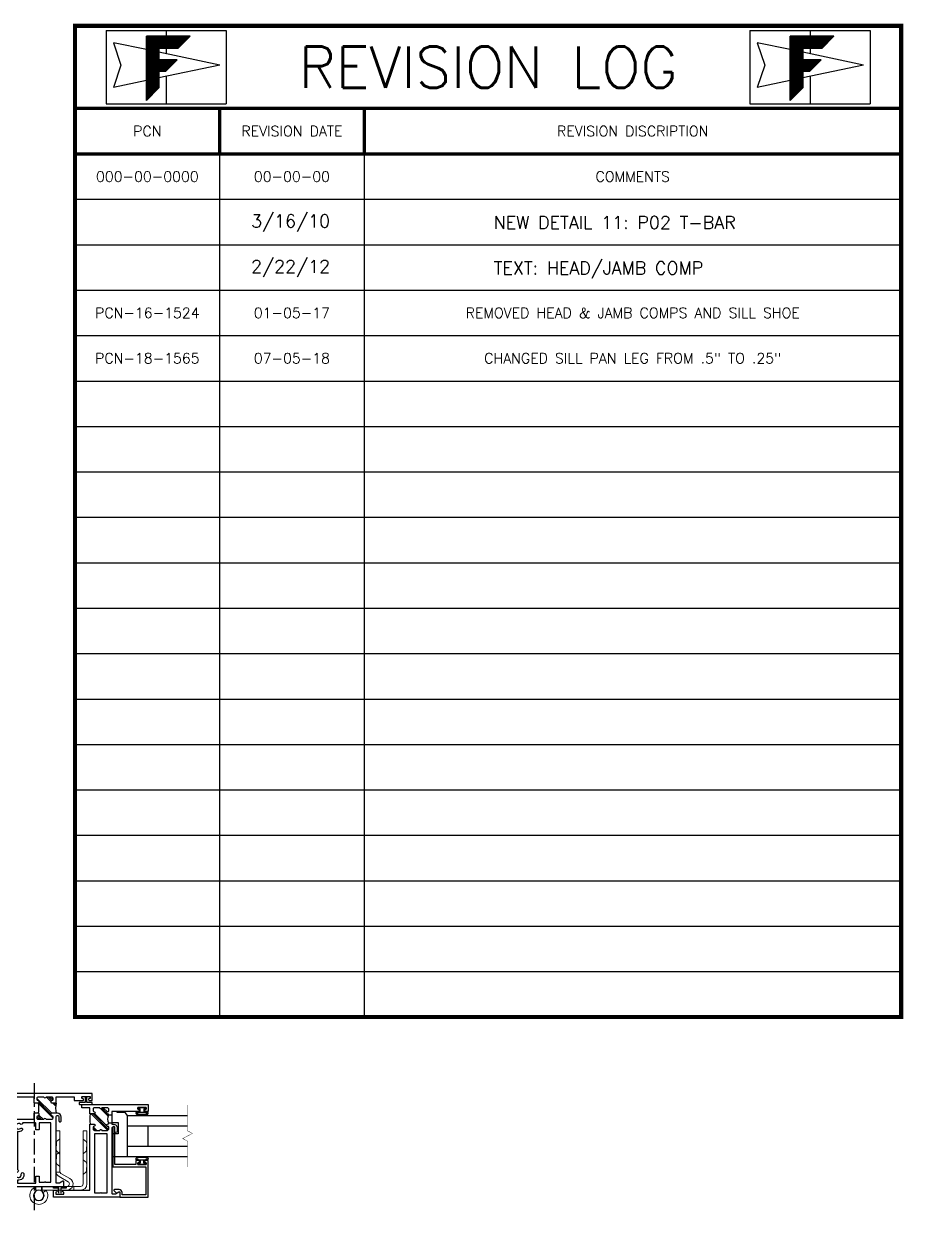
# Model space of a CAD drawing. Extents: x -7 to 55.9, y -20.4 to 38.1.
# Drawn here: x 34.65 to 55.94, y 9.3 to 38.07 of the extents above; entities that cross this region are included whole.
import ezdxf
from ezdxf.enums import TextEntityAlignment as Align

# ---------------------------------------------------------------- set-up
doc = ezdxf.new("R2010")
doc.units = 0
doc.header["$LTSCALE"] = 0.25
doc.header["$MEASUREMENT"] = 0
doc.linetypes.add('CENTER2', pattern=[1.125, 0.75, -0.125, 0.125, -0.125])
doc.linetypes.add('HIDDEN', pattern=[0.375, 0.25, -0.125])
doc.layers.get('0').update_dxf_attribs({"linetype": 'CONTINUOUS'})
for name, color, linetype in [('CENTERLINE', 40, 'CENTER2'), ('FRAME', 1, 'CONTINUOUS'), ('GLASS', 7, 'CONTINUOUS'), ('MISC', 7, 'CONTINUOUS'), ('REVISION LOG', 7, 'CONTINUOUS'), ('TITLE_BLOCK', 7, 'CONTINUOUS'), ('VENT', 5, 'CONTINUOUS'), ('YK_GLASS_STOP', 5, 'CONTINUOUS')]:
    doc.layers.add(name, color=color, linetype=linetype)
doc.styles.get("Standard").update_dxf_attribs({"font": 'simplex.shx'})

# ---------------------------------------------------------------- blocks, each defined once
blk = doc.blocks.new('05P11-Z-BAR')
h = blk.add_hatch()
h.set_pattern_fill('PLAST', angle=45, style=0)
h.set_pattern_definition([(45, (-0.3846, -1e-07), (-0.176777, 0.176777), []), (45, (-0.4067, 0.0221), (-0.176777, 0.176777), []), (45, (-0.4288, 0.0442), (-0.176777, 0.176777), [])])
h.paths.add_polyline_path([(0.006, 1.12, -0.414214), (-0.018, 1.145, -0.414214), (0.006, 1.17), (0.006, 1.302, 0.414214), (-0.025, 1.333), (-0.063, 1.333, 0.38311), (-0.094, 1.305, -0.947716), (-0.143, 1.308), (-0.143, 1.403, 0.087329), (-0.394, 1.403), (-0.394, 1.308, -1), (-0.443, 1.308, 0.352985), (-0.473, 1.333), (-0.512, 1.333, 0.414214), (-0.544, 1.302), (-0.544, 1.17, -0.414214), (-0.518, 1.145, -0.414214), (-0.544, 1.12), (-0.544, 0.988, 0.414214), (-0.512, 0.957), (-0.474, 0.957, 0.38311), (-0.443, 0.985, -0.898027), (-0.394, 0.985, 0.38311), (-0.363, 0.957, -0.325577), (-0.174, 0.957, 0.363634), (-0.143, 0.982, -0.947716), (-0.094, 0.985, 0.38311), (-0.063, 0.957), (-0.025, 0.957, 0.414214), (0.006, 0.988)])
blk.add_line((-0.087, 0.877), (-0.087, 0.877))
for points in [[(-2.164, 2.28, -0.414214), (-2.154, 2.29), (-2.001, 2.29, -0.414214), (-1.991, 2.28), (-1.991, 2.226, -1), (-2.041, 2.226), (-2.041, 2.23, 0.414214), (-2.051, 2.24), (-2.081, 2.24, 0.414214), (-2.091, 2.23), (-2.091, 2.05, 0.414214), (-2.081, 2.04), (-2.051, 2.04, 0.414214), (-2.041, 2.05), (-2.041, 2.051, -1), (-1.991, 2.051), (-1.991, 1.413), (-0.403, 1.413, -0.414214), (-0.394, 1.403), (-0.394, 1.306, -0.888834), (-0.443, 1.306, 0.377258), (-0.474, 1.333), (-0.512, 1.333, 0.414214), (-0.544, 1.302), (-0.544, 1.17, -1), (-0.544, 1.12), (-0.544, 0.988, 0.414214), (-0.512, 0.957), (-0.474, 0.957, 0.383109), (-0.443, 0.985, -0.898027), (-0.394, 0.985, 0.38311), (-0.363, 0.957), (-0.363, 0.877), (-0.394, 0.877), (-0.394, 0.842, -0.414214), (-0.483, 0.752), (-0.571, 0.752, -1), (-0.571, 0.806), (-0.486, 0.806, 0.859155), (-0.486, 0.877), (-2.074, 0.877, 0.414214), (-2.084, 0.867), (-2.084, 0.797, 0.131652), (-2.082, 0.792), (-2.035, 0.709, -0.577353), (-2.048, 0.687), (-2.154, 0.687, -0.414214), (-2.164, 0.697), (-2.164, 2.28)], [(-0.025, 0.957, 0.414214), (0.006, 0.988), (0.006, 1.12, -1), (0.006, 1.17), (0.006, 1.302, 0.414214), (-0.025, 1.333), (-0.063, 1.333, 0.38311), (-0.094, 1.305, -0.947716), (-0.143, 1.308), (-0.143, 1.403, -0.414214), (-0.133, 1.413), (0.006, 1.413), (0.006, 1.603), (0.086, 1.603), (0.086, 0.01, -0.414214), (0.077, 0), (-0.077, 0, -0.414214), (-0.087, 0.01), (-0.087, 0.064, -1), (-0.037, 0.064), (-0.037, 0.06, 0.414214), (-0.027, 0.05), (0.003, 0.05, 0.414214), (0.014, 0.06), (0.014, 0.24, 0.414214), (0.003, 0.25), (-0.027, 0.25, 0.414214), (-0.037, 0.24), (-0.037, 0.239, -1), (-0.087, 0.239), (-0.087, 0.877), (-0.174, 0.877), (-0.174, 0.957, 0.363634), (-0.143, 0.982, -0.947716), (-0.094, 0.985, 0.38311), (-0.063, 0.957), (-0.025, 0.957)]]:
    blk.add_lwpolyline(points, format="xyb")
blk.add_lwpolyline([(-2.063, 1.16), (-2.063, 1.288), (-0.623, 1.288), (-0.623, 1.002), (-2.063, 1.002), (-2.063, 1.129), (-2.048, 1.145)], close=True)
at = {"color": 7}
for centre, radius, start, end in [((-0.269, 0.638), 0.775, 80.7195, 99.2805), ((-0.269, 0.828), 0.16, 53.9319, 126.0681)]:
    blk.add_arc(centre, radius, start, end, dxfattribs=at)
blk = doc.blocks.new('05P02-T-BAR')
h = blk.add_hatch()
h.set_pattern_fill('PLAST', angle=45, style=0)
h.paths.add_polyline_path([(0.006, 1.12, -1), (0.006, 1.17), (0.006, 1.302, 0.414214), (-0.024, 1.333), (-0.063, 1.333, 0.38311), (-0.094, 1.305, -0.898868), (-0.143, 1.305, -0.081258), (-0.394, 1.305, -0.898027), (-0.443, 1.305, 0.38311), (-0.474, 1.333), (-0.512, 1.333, 0.414214), (-0.543, 1.302), (-0.543, 1.17, -1), (-0.543, 1.12), (-0.543, 0.988, 0.414214), (-0.512, 0.957), (-0.474, 0.957, 0.38311), (-0.443, 0.985, -0.898027), (-0.394, 0.985), (-0.394, 0.877, -0.081129), (-0.144, 0.877), (-0.143, 0.877), (-0.143, 0.985, -0.898027), (-0.094, 0.985, 0.38311), (-0.063, 0.957), (-0.024, 0.957, 0.414214), (0.006, 0.988)])
blk.add_line((-0.394, 1.305), (-0.394, 1.413))
for points in [[(-0.143, 1.305, 0.898027), (-0.094, 1.305, -0.38311), (-0.063, 1.333), (-0.024, 1.333, -0.414214), (0.006, 1.302), (0.006, 1.17, 1), (0.006, 1.12), (0.006, 0.988, -0.414214), (-0.024, 0.957), (-0.063, 0.957, -0.38311), (-0.094, 0.985, 0.898027), (-0.143, 0.985), (-0.143, 0.877), (0.006, 0.877), (0.006, 0.447, -0.414214), (-0.004, 0.437), (-0.077, 0.437, 0.414214), (-0.087, 0.427), (-0.087, 0.239, 0.414214), (-0.062, 0.214), (-0.062, 0.214, 0.414214), (-0.036, 0.239), (-0.036, 0.24, -0.414214), (-0.026, 0.25), (0.003, 0.25, -0.414214), (0.013, 0.24), (0.013, 0.06, -0.414214), (0.003, 0.05), (-0.026, 0.05, -0.414214), (-0.036, 0.06), (-0.036, 0.064, 0.414214), (-0.062, 0.089, 0.414214), (-0.087, 0.064), (-0.087, 0.01, 0.414214), (-0.077, 0), (0.077, 0, 0.414214), (0.087, 0.01), (0.087, 2.799, 0.414214), (0.077, 2.809), (-0.077, 2.809, 0.414214), (-0.087, 2.799), (-0.087, 2.745, 0.414214), (-0.062, 2.72), (-0.062, 2.72, 0.414214), (-0.036, 2.745), (-0.036, 2.749, -0.414214), (-0.026, 2.759), (0.003, 2.759, -0.414214), (0.013, 2.749), (0.013, 2.569, -0.414214), (0.003, 2.559), (-0.026, 2.559, -0.414214), (-0.036, 2.569), (-0.036, 2.57, 0.414214), (-0.062, 2.595), (-0.062, 2.595, 0.414214), (-0.087, 2.57), (-0.087, 2.382, 0.414214), (-0.077, 2.372), (-0.004, 2.372, -0.414214), (0.006, 2.362), (0.006, 1.932), (-0.036, 1.932), (-0.036, 1.942, 1), (-0.055, 1.942), (-0.055, 1.878), (0.006, 1.878), (0.006, 1.423, -0.414214), (-0.004, 1.413), (-0.143, 1.413)], [(-2.064, 1.288), (-2.064, 1.16), (-2.048, 1.145), (-2.064, 1.13), (-2.064, 1.002), (-0.634, 1.002, 0.414214), (-0.624, 1.012), (-0.624, 1.278, 0.414214), (-0.634, 1.288), (-0.784, 1.288, -0.414214), (-0.793, 1.298), (-0.793, 1.358, -0.414214), (-0.784, 1.368), (-0.634, 1.368, 0.414214), (-0.624, 1.378), (-0.624, 1.677, 0.412738), (-0.633, 1.687, -0.266599), (-0.659, 1.702), (-0.66, 1.704, -0.326659), (-0.657, 1.74, 2.265178), (-0.758, 1.74, -0.326659), (-0.755, 1.704), (-0.756, 1.702, -0.505571), (-0.804, 1.697, -0.236746), (-0.836, 1.81), (-1.749, 1.81, 0.298217), (-1.759, 1.804, -0.298217), (-1.786, 1.786), (-1.788, 1.786, -0.326659), (-1.817, 1.807, 2.265178), (-1.868, 1.719, -0.326659), (-1.835, 1.704), (-1.834, 1.702, -0.505571), (-1.854, 1.658, -0.53888), (-2.011, 1.81), (-2.084, 1.81), (-2.084, 1.368), (-1.913, 1.368), (-1.913, 1.288)]]:
    blk.add_lwpolyline(points, format="xyb", close=True)
blk.add_lwpolyline([(-0.394, 1.413), (-0.534, 1.413, -0.414214), (-0.543, 1.423), (-0.543, 1.871, -0.414214), (-0.534, 1.881), (-0.483, 1.881, 0.414214), (-0.394, 1.97, 0.414214), (-0.483, 2.06), (-0.572, 2.06, 0.414214), (-0.599, 2.033), (-0.599, 2.033, 0.414214), (-0.572, 2.006), (-0.483, 2.006, -0.414214), (-0.447, 1.97), (-0.447, 1.97, -0.414214), (-0.483, 1.935), (-2.084, 1.935), (-2.084, 2.018), (-2.035, 2.102, 0.57735), (-2.048, 2.125), (-2.163, 2.125), (-2.163, 1.406), (-2.163, 0.687), (-2.048, 0.687, 0.57735), (-2.035, 0.709), (-2.084, 0.794), (-2.084, 0.877), (-0.483, 0.877, -0.414214), (-0.447, 0.841, -0.414214), (-0.483, 0.806), (-0.572, 0.806, 0.414214), (-0.599, 0.779), (-0.599, 0.779, 0.414214), (-0.572, 0.752), (-0.483, 0.752, 0.414214), (-0.394, 0.841), (-0.394, 0.985, 0.898027), (-0.443, 0.985, -0.38311), (-0.474, 0.957), (-0.512, 0.957, -0.414214), (-0.543, 0.988), (-0.543, 1.12, 1), (-0.543, 1.17), (-0.543, 1.302, -0.414214), (-0.512, 1.333), (-0.474, 1.333, -0.38311), (-0.443, 1.305, 0.898027), (-0.394, 1.305)], format="xyb")
at = {"color": 7}
for centre, start, end in [((-0.269, 2.07), 260.7195, 279.2805), ((-0.269, 0.112), 80.7195, 99.2805)]:
    blk.add_arc(centre, 0.775, start, end, dxfattribs=at)
blk = doc.blocks.new('05P09-1in_GLASS_STOP')
for p, q in [((-1.338, 0.25), (-1.373, 0.25)), ((-1.373, 0.25), (-1.373, 0.05)), ((-1.373, 0.05), (-1.338, 0.05)), ((-1.338, 0.197), (-1.338, 0.25)), ((-1.276, 0.197), (-1.338, 0.197)), ((-1.338, 0.05), (-1.338, 0.102)), ((-1.338, 0.102), (-1.276, 0.102)), ((-0.084, 0.197), (-0.022, 0.197)), ((-0.022, 0.102), (-0.084, 0.102)), ((-0.022, 0.197), (-0.022, 0.25)), ((-0.022, 0.25), (0.013, 0.25)), ((-0.022, 0.05), (-0.022, 0.102)), ((0.013, 0.05), (-0.022, 0.05)), ((0.013, 0.25), (0.013, 0.05))]:
    blk.add_line(p, q)
blk.add_lwpolyline([(-2.035, 0.709, -0.57735), (-2.047, 0.687), (-2.153, 0.687, 0.414214), (-2.163, 0.677), (-2.163, 0), (-1.283, 0, 0.414214), (-1.273, 0.01), (-1.273, 0.062, 0.414214), (-1.298, 0.087, 0.435311), (-1.323, 0.061, -0.435311), (-1.333, 0.05), (-1.363, 0.05, -0.414214), (-1.373, 0.06), (-1.373, 0.24, -0.414214), (-1.363, 0.25), (-1.333, 0.25, -0.435311), (-1.323, 0.239, 0.435311), (-1.298, 0.212, 0.414214), (-1.273, 0.237), (-1.273, 0.29, 0.414214), (-1.283, 0.3), (-1.363, 0.3, -0.414214), (-1.373, 0.31), (-1.373, 0.795, -0.414214), (-1.363, 0.805), (-0.474, 0.805, 0.414214), (-0.447, 0.832), (-0.447, 0.833, 0.414214), (-0.474, 0.86), (-1.418, 0.86, 0.414214), (-1.428, 0.85), (-1.428, 0.065, -0.414214), (-1.438, 0.055), (-2.108, 0.055), (-2.108, 0.622, -0.414214), (-2.098, 0.632), (-2.047, 0.632, 0.414214), (-1.977, 0.702), (-1.977, 0.817, 0.668179), (-2.003, 0.828), (-2.058, 0.773, 0.339454), (-2.06, 0.755)], format="xyb", close=True)
at = {"extrusion": (0, 0, -1)}
blk.add_ellipse((-1.229, 0.15), major_axis=(0, 0.129), ratio=0.232303, dxfattribs=at)
blk.add_ellipse((-0.131, 0.15), major_axis=(0, 0.129), ratio=0.232303)
for points in [[(-1.276, 0.197), (-1.274, 0.219), (-1.271, 0.239), (-1.262, 0.269), (-1.258, 0.28), (-1.245, 0.294), (-1.237, 0.298), (-1.229, 0.298), (-1.218, 0.298), (-1.21, 0.292), (-1.201, 0.279), (-1.197, 0.272), (-1.187, 0.244), (-1.183, 0.215), (-1.178, 0.136), (-1.182, 0.085), (-1.194, 0.034), (-1.198, 0.022), (-1.214, 0.005), (-1.228, 0), (-1.249, 0.008), (-1.254, 0.016), (-1.262, 0.032), (-1.265, 0.041), (-1.272, 0.067), (-1.274, 0.084), (-1.276, 0.102)], [(-0.084, 0.197), (-0.086, 0.219), (-0.089, 0.239), (-0.098, 0.269), (-0.102, 0.28), (-0.115, 0.294), (-0.123, 0.298), (-0.131, 0.298), (-0.142, 0.298), (-0.15, 0.292), (-0.159, 0.279), (-0.163, 0.272), (-0.173, 0.244), (-0.177, 0.215), (-0.182, 0.136), (-0.178, 0.085), (-0.166, 0.034), (-0.162, 0.022), (-0.146, 0.005), (-0.132, 0), (-0.111, 0.008), (-0.106, 0.016), (-0.098, 0.032), (-0.095, 0.041), (-0.088, 0.067), (-0.086, 0.084), (-0.084, 0.102)]]:
    blk.add_open_spline(points, degree=3, knots=[5.075676, 5.075676, 5.075676, 5.075676, 5.596595, 5.596595, 6.055763, 6.055763, 6.283185, 6.283185, 6.283185, 6.572914, 6.572914, 6.862642, 6.862642, 7.608886, 7.608886, 8.676451, 8.676451, 9.18434, 9.18434, 9.518242, 9.518242, 9.852144, 9.852144, 10.186046, 10.186046, 10.631436, 10.631436, 10.631436, 10.631436])
blk = doc.blocks.new('189-001_250-T')
at = {"color": 7, "linetype": 'Continuous', "lineweight": 15}
for p, q in [((-0.532, 0.538), (-0.407, 0.755)), ((-0.329, 0.71), (-0.454, 0.493)), ((-0.217, 0), (-0.217, 0.68)), ((-0.127, 0.68), (-0.127, 0)), ((-1.562, 0.418), (-1.562, 0.508)), ((-1.562, 0.508), (-0.584, 0.508)), ((-0.584, 0.418), (-1.562, 0.418)), ((-0.071, 0.105), (-0.122, 0.18))]:
    blk.add_line(p, q, dxfattribs=at)
at = {"color": 7, "linetype": 'HIDDEN', "lineweight": 0}
for p, q in [((-1.367, 0.508), (-1.299, 0.43)), ((-1.299, 0.43), (-1.075, 0.43)), ((-1.299, 0.43), (-1.299, 0.418)), ((-1.075, 0.43), (-1.007, 0.508)), ((-1.075, 0.418), (-1.075, 0.43)), ((-1.054, 0.508), (-0.987, 0.43)), ((-0.987, 0.43), (-0.762, 0.43)), ((-0.987, 0.43), (-0.987, 0.418)), ((-0.762, 0.43), (-0.695, 0.508)), ((-0.762, 0.418), (-0.762, 0.43)), ((-0.565, 0.419), (-0.565, 0.511))]:
    blk.add_line(p, q, dxfattribs=at)
at = {"color": 7, "linetype": 'Continuous', "lineweight": 15}
for centre, radius, start, end in [((-0.277, 0.68), 0.15, 360, 150), ((-0.277, 0.68), 0.06, 360, 150), ((-0.584, 0.568), 0.06, 270, 330), ((-0.584, 0.568), 0.15, 270, 330), ((0, 0), 0.217, 180, 124.12), ((0, 0), 0.127, 180, 124.2051)]:
    blk.add_arc(centre, radius, start, end, dxfattribs=at)
blk = doc.blocks.new('189-002')
at = {"color": 7, "linetype": 'Continuous', "lineweight": 15}
for p, q in [((-1.074, 1.562), (-1.164, 1.562)), ((-1.164, 1.562), (-1.164, 0.277)), ((-1.074, 0.277), (-1.074, 1.562)), ((-0.846, 0.217), (-1.014, 0.217)), ((-1.014, 0.127), (-0.846, 0.127)), ((-0.846, 0.127), (-0.846, 0.217)), ((-0.678, 0.217), (-0.846, 0.217)), ((-0.846, 0.127), (-0.678, 0.127)), ((-0.678, 0.217), (-0.47, 0.217)), ((-0.678, 0.127), (-0.47, 0.127)), ((-0.47, 0.217), (-0.47, 0.127)), ((-0.47, 0.217), (0, 0.217)), ((0, 0.127), (-0.47, 0.127)), ((-0.179, 0.123), (-0.105, 0.071))]:
    blk.add_line(p, q, dxfattribs=at)
at = {"color": 7, "linetype": 'HIDDEN', "lineweight": 0}
for p, q in [((-1.164, 1.299), (-1.152, 1.299)), ((-1.152, 1.299), (-1.074, 1.367)), ((-1.152, 1.075), (-1.152, 1.299)), ((-1.152, 1.075), (-1.164, 1.075)), ((-1.074, 1.007), (-1.152, 1.075)), ((-1.152, 0.799), (-1.074, 0.867)), ((-1.164, 0.799), (-1.152, 0.799)), ((-1.152, 0.575), (-1.152, 0.799)), ((-1.152, 0.575), (-1.164, 0.575)), ((-1.074, 0.507), (-1.152, 0.575)), ((-0.082, 0.217), (-0.082, 0.127)), ((-0.068, 0.127), (-0.068, 0.217)), ((0, 0.127), (0.068, 0.127)), ((0.068, 0.206), (0.068, 0.127)), ((0.082, 0.201), (0.082, 0.127))]:
    blk.add_line(p, q, dxfattribs=at)
at = {"color": 7, "linetype": 'Continuous', "lineweight": 15}
for centre, radius, start, end in [((-1.014, 0.277), 0.15, 180, 270), ((-1.014, 0.277), 0.06, 180, 270), ((0, 0), 0.217, 145.4498, 90), ((0, 0), 0.127, 145.7685, 90)]:
    blk.add_arc(centre, radius, start, end, dxfattribs=at)
blk = doc.blocks.new('183-003')
blk.add_circle((0, 0), 0.125)
blk = doc.blocks.new('250-T_SS_Butt_Hinge')
for name in ['189-002', '183-003']:
    blk.add_blockref(name, (0, 0))
at = {"xscale": -1, "rotation": 90}
blk.add_blockref('189-001_250-T', (0, 0), dxfattribs=at)
blk = doc.blocks.new('*X1')
at = {"color": 0}
for p, q in [((7.233, 10.235), (7.463, 10.465)), ((7.233, 10.245), (7.452, 10.465)), ((7.233, 10.256), (7.442, 10.465)), ((7.233, 10.266), (7.431, 10.465)), ((7.233, 10.277), (7.42, 10.465)), ((7.233, 10.288), (7.41, 10.465)), ((7.233, 10.298), (7.399, 10.465)), ((7.233, 10.309), (7.389, 10.465)), ((7.233, 10.319), (7.378, 10.465)), ((7.233, 10.33), (7.367, 10.465)), ((7.233, 10.341), (7.357, 10.465)), ((7.233, 10.351), (7.346, 10.465)), ((7.233, 10.362), (7.336, 10.465)), ((7.233, 10.372), (7.325, 10.465)), ((7.233, 10.383), (7.314, 10.465)), ((7.233, 10.394), (7.304, 10.465)), ((7.233, 10.404), (7.293, 10.465)), ((7.233, 10.415), (7.283, 10.465)), ((7.233, 10.426), (7.272, 10.465)), ((7.233, 10.436), (7.261, 10.465)), ((7.233, 10.447), (7.251, 10.465)), ((7.233, 10.457), (7.24, 10.465)), ((7.355, 10.337), (7.233, 10.459)), ((7.355, 10.326), (7.233, 10.448)), ((7.355, 10.316), (7.233, 10.438)), ((7.355, 10.305), (7.233, 10.427)), ((7.355, 10.295), (7.233, 10.416)), ((7.355, 10.284), (7.233, 10.406)), ((7.355, 10.273), (7.233, 10.395)), ((7.355, 10.263), (7.233, 10.385)), ((7.355, 10.252), (7.233, 10.374)), ((7.355, 10.241), (7.233, 10.363)), ((7.355, 10.348), (7.238, 10.465)), ((7.365, 10.348), (7.249, 10.465)), ((7.375, 10.348), (7.259, 10.465)), ((7.386, 10.348), (7.27, 10.465)), ((7.396, 10.348), (7.28, 10.465)), ((7.407, 10.348), (7.291, 10.465)), ((7.418, 10.348), (7.302, 10.465)), ((7.428, 10.348), (7.312, 10.465)), ((7.439, 10.348), (7.323, 10.465)), ((7.449, 10.348), (7.333, 10.465)), ((7.46, 10.348), (7.344, 10.465)), ((7.471, 10.348), (7.355, 10.465)), ((7.357, 10.348), (7.473, 10.465)), ((7.481, 10.348), (7.365, 10.465)), ((7.368, 10.348), (7.484, 10.465)), ((7.492, 10.348), (7.376, 10.465)), ((7.379, 10.348), (7.495, 10.465)), ((7.503, 10.348), (7.386, 10.465)), ((7.389, 10.348), (7.505, 10.465)), ((7.513, 10.348), (7.397, 10.465)), ((7.4, 10.348), (7.516, 10.465)), ((7.524, 10.348), (7.408, 10.465)), ((7.41, 10.348), (7.526, 10.465)), ((7.534, 10.348), (7.418, 10.465)), ((7.421, 10.348), (7.537, 10.465)), ((7.542, 10.351), (7.429, 10.465)), ((7.432, 10.348), (7.548, 10.465)), ((7.548, 10.356), (7.439, 10.465)), ((7.442, 10.348), (7.558, 10.465)), ((7.553, 10.362), (7.45, 10.465)), ((7.453, 10.348), (7.569, 10.465)), ((7.558, 10.367), (7.461, 10.465)), ((7.463, 10.348), (7.58, 10.465)), ((7.563, 10.372), (7.471, 10.465)), ((7.474, 10.348), (7.59, 10.465)), ((7.569, 10.378), (7.482, 10.465)), ((7.485, 10.348), (7.601, 10.465)), ((7.574, 10.383), (7.492, 10.465)), ((7.495, 10.348), (7.611, 10.465)), ((7.579, 10.388), (7.503, 10.465)), ((7.506, 10.348), (7.622, 10.465)), ((7.585, 10.394), (7.514, 10.465)), ((7.516, 10.348), (7.633, 10.465)), ((7.59, 10.399), (7.524, 10.465)), ((7.527, 10.348), (7.643, 10.465)), ((7.595, 10.404), (7.535, 10.465)), ((7.538, 10.348), (7.654, 10.465)), ((7.601, 10.409), (7.546, 10.465)), ((7.606, 10.415), (7.556, 10.465)), ((7.611, 10.42), (7.567, 10.465)), ((7.616, 10.425), (7.577, 10.465)), ((7.622, 10.431), (7.588, 10.465)), ((7.627, 10.436), (7.599, 10.465)), ((7.632, 10.441), (7.609, 10.465)), ((7.638, 10.447), (7.62, 10.465)), ((7.643, 10.452), (7.63, 10.465)), ((7.648, 10.457), (7.641, 10.465)), ((7.654, 10.462), (7.652, 10.465)), ((7.44, 10.145), (7.233, 10.353)), ((7.233, 10.224), (7.355, 10.346)), ((7.435, 10.14), (7.233, 10.342)), ((7.233, 10.213), (7.355, 10.335)), ((7.43, 10.135), (7.233, 10.332)), ((7.233, 10.203), (7.355, 10.325)), ((7.424, 10.129), (7.233, 10.321)), ((7.233, 10.192), (7.355, 10.314)), ((7.416, 10.127), (7.233, 10.31)), ((7.233, 10.182), (7.355, 10.304)), ((7.405, 10.127), (7.233, 10.3)), ((7.233, 10.171), (7.355, 10.293)), ((7.395, 10.127), (7.233, 10.289)), ((7.233, 10.16), (7.355, 10.282)), ((7.384, 10.127), (7.233, 10.279)), ((7.233, 10.15), (7.355, 10.272)), ((7.373, 10.127), (7.233, 10.268)), ((7.233, 10.139), (7.355, 10.261)), ((7.363, 10.127), (7.233, 10.257)), ((7.233, 10.129), (7.355, 10.25)), ((7.355, 10.125), (7.233, 10.247)), ((7.233, 10.118), (7.355, 10.24)), ((7.233, 10.012), (7.457, 10.236)), ((7.233, 10.022), (7.446, 10.236)), ((7.233, 10.033), (7.436, 10.236)), ((7.233, 10.044), (7.425, 10.236)), ((7.233, 10.054), (7.415, 10.236)), ((7.233, 10.065), (7.404, 10.236)), ((7.233, 10.076), (7.393, 10.236)), ((7.233, 10.086), (7.383, 10.236)), ((7.233, 10.097), (7.372, 10.236)), ((7.233, 10.107), (7.362, 10.236)), ((7.355, 10.114), (7.233, 10.236)), ((7.355, 10.104), (7.233, 10.226)), ((7.355, 10.093), (7.233, 10.215)), ((7.355, 10.082), (7.233, 10.204)), ((7.355, 10.072), (7.233, 10.194)), ((7.355, 10.061), (7.233, 10.183)), ((7.355, 10.051), (7.233, 10.172)), ((7.355, 10.04), (7.233, 10.162)), ((7.355, 10.029), (7.233, 10.151)), ((7.355, 10.019), (7.233, 10.141)), ((7.355, 10.008), (7.233, 10.13)), ((7.359, 10.127), (7.468, 10.236)), ((7.446, 10.151), (7.36, 10.236)), ((7.37, 10.127), (7.478, 10.236)), ((7.451, 10.156), (7.371, 10.236)), ((7.38, 10.127), (7.489, 10.236)), ((7.456, 10.161), (7.382, 10.236)), ((7.391, 10.127), (7.5, 10.236)), ((7.462, 10.167), (7.392, 10.236)), ((7.402, 10.127), (7.51, 10.236)), ((7.467, 10.172), (7.403, 10.236)), ((7.412, 10.127), (7.521, 10.236)), ((7.472, 10.177), (7.413, 10.236)), ((7.477, 10.182), (7.424, 10.236)), ((7.483, 10.188), (7.435, 10.236)), ((7.488, 10.193), (7.445, 10.236)), ((7.493, 10.198), (7.456, 10.236)), ((7.499, 10.204), (7.466, 10.236)), ((7.504, 10.209), (7.477, 10.236)), ((7.509, 10.214), (7.488, 10.236)), ((7.515, 10.22), (7.498, 10.236)), ((7.52, 10.225), (7.509, 10.236)), ((7.525, 10.23), (7.519, 10.236)), ((7.531, 10.236), (7.53, 10.236)), ((7.233, 10.001), (7.355, 10.123)), ((7.355, 9.998), (7.233, 10.119)), ((7.233, 9.991), (7.355, 10.113)), ((7.355, 9.987), (7.233, 10.109)), ((7.233, 9.98), (7.355, 10.102)), ((7.355, 9.976), (7.233, 10.098)), ((7.233, 9.969), (7.355, 10.091)), ((7.355, 9.966), (7.233, 10.088)), ((7.233, 9.959), (7.355, 10.081)), ((7.35, 9.96), (7.233, 10.077)), ((7.233, 9.948), (7.355, 10.07)), ((7.345, 9.955), (7.233, 10.066)), ((7.233, 9.938), (7.355, 10.06)), ((7.339, 9.949), (7.233, 10.056)), ((7.233, 9.927), (7.355, 10.049)), ((7.334, 9.944), (7.233, 10.045)), ((7.233, 9.916), (7.355, 10.038)), ((7.329, 9.939), (7.233, 10.035)), ((7.233, 9.906), (7.355, 10.028)), ((7.324, 9.933), (7.233, 10.024)), ((7.233, 9.895), (7.355, 10.017)), ((7.318, 9.928), (7.233, 10.013)), ((7.233, 9.885), (7.355, 10.007)), ((7.313, 9.923), (7.233, 10.003)), ((7.233, 9.874), (7.355, 9.996)), ((7.308, 9.917), (7.233, 9.992)), ((7.233, 9.863), (7.355, 9.985)), ((7.302, 9.912), (7.233, 9.982)), ((7.233, 9.853), (7.355, 9.975)), ((7.297, 9.907), (7.233, 9.971)), ((7.292, 9.902), (7.233, 9.96)), ((7.286, 9.896), (7.233, 9.95)), ((7.281, 9.891), (7.233, 9.939)), ((7.276, 9.886), (7.233, 9.929)), ((7.271, 9.88), (7.233, 9.918)), ((7.265, 9.875), (7.233, 9.907)), ((7.26, 9.87), (7.233, 9.897)), ((7.255, 9.864), (7.233, 9.886)), ((7.249, 9.859), (7.233, 9.876)), ((7.244, 9.854), (7.233, 9.865)), ((7.239, 9.849), (7.233, 9.854)), ((7.233, 9.843), (7.233, 9.844))]:
    blk.add_line(p, q, dxfattribs=at)

msp = doc.modelspace()

# ---------------------------------------------------------------- linework, layer by layer
at = {"layer": 'CENTERLINE', "ltscale": 2}
msp.add_line((34.904, 12.423), (34.904, 9.298), dxfattribs=at)
at = {"layer": 'GLASS'}
for p, q in [((37.163, 11.644), (38.616, 11.644)), ((37.163, 10.644), (37.163, 11.644)), ((37.163, 11.394), (38.616, 11.394)), ((37.663, 10.894), (37.663, 11.394)), ((37.163, 10.894), (38.616, 10.894)), ((37.163, 10.644), (38.616, 10.644))]:
    msp.add_line(p, q, dxfattribs=at)
at = {"layer": 'GLASS', "const_width": 0.0094}
msp.add_lwpolyline([(38.616, 10.394), (38.616, 11.019), (38.499, 11.082), (38.734, 11.207), (38.616, 11.269), (38.616, 11.894)], dxfattribs=at)
at = {"layer": 'MISC', "linetype": 'Continuous'}
for points in [[(36.138, 12.074), (36.138, 11.955), (36.002, 11.955, 0.414214), (35.992, 11.945), (35.992, 11.92, 0.414214), (36.002, 11.91), (36.298, 11.91, 0.414214), (36.308, 11.92), (36.308, 11.945, 0.414214), (36.298, 11.955), (36.18, 11.955), (36.18, 12.074)], [(35.502, 9.76), (35.502, 9.879), (35.377, 9.879, -0.414214), (35.367, 9.889), (35.367, 9.913, -0.414214), (35.377, 9.923), (35.669, 9.923, -0.414214), (35.679, 9.913), (35.679, 9.889, -0.414214), (35.669, 9.879), (35.544, 9.879), (35.544, 9.76)]]:
    msp.add_lwpolyline(points, format="xyb", dxfattribs=at)
msp.add_lwpolyline([(36.786, 11.737), (36.786, 11.469), (36.932, 11.469), (36.932, 11.197), (36.786, 11.197), (36.786, 10.644), (37.163, 10.644), (37.163, 11.644), (37.103, 11.713), (36.915, 11.713), (36.915, 11.737)], dxfattribs=at)
at = {"layer": 'REVISION LOG', "color": 151}
for p, q in [((36.642, 37.909), (39.553, 37.909)), ((36.642, 37.909), (36.642, 36.139)), ((38.097, 37.909), (38.097, 37.771)), ((39.553, 37.909), (39.553, 36.139)), ((52.23, 37.909), (55.142, 37.909)), ((52.23, 37.909), (52.23, 36.139)), ((53.686, 37.909), (53.686, 37.771)), ((55.142, 37.909), (55.142, 36.139)), ((38.097, 37.48), (38.097, 37.347)), ((53.686, 37.48), (53.686, 37.347)), ((38.097, 36.801), (38.097, 36.139)), ((53.686, 36.801), (53.686, 36.139)), ((36.642, 36.139), (39.553, 36.139)), ((52.23, 36.139), (55.142, 36.139))]:
    msp.add_line(p, q, dxfattribs=at)
at = {"layer": 'REVISION LOG', "color": 1}
for p, q in [((37.619, 37.447), (36.82, 37.615)), ((36.82, 37.615), (37, 37.074)), ((53.208, 37.447), (52.409, 37.615)), ((52.409, 37.615), (52.589, 37.074)), ((39.394, 37.074), (37.924, 37.383)), ((54.983, 37.074), (53.513, 37.383)), ((37, 37.074), (36.82, 36.532)), ((39.394, 37.074), (37.924, 36.765)), ((52.589, 37.074), (52.409, 36.532)), ((54.983, 37.074), (53.513, 36.765)), ((37.619, 36.701), (36.82, 36.532)), ((53.208, 36.701), (52.409, 36.532))]:
    msp.add_line(p, q, dxfattribs=at)
at = {"layer": 'REVISION LOG'}
for p, q in [((42.892, 36.024), (42.892, 14.024)), ((39.392, 34.924), (39.392, 14.024)), ((35.892, 33.824), (55.892, 33.824)), ((35.892, 32.724), (55.892, 32.724)), ((35.892, 31.624), (55.892, 31.624)), ((35.892, 30.524), (55.892, 30.524)), ((35.892, 29.424), (55.892, 29.424)), ((35.892, 28.324), (55.892, 28.324)), ((35.892, 27.224), (55.892, 27.224)), ((35.892, 26.124), (55.892, 26.124)), ((35.892, 25.024), (55.892, 25.024)), ((35.892, 23.924), (55.892, 23.924)), ((35.892, 22.824), (55.892, 22.824)), ((35.892, 21.724), (55.892, 21.724)), ((35.892, 20.624), (55.892, 20.624)), ((35.892, 19.524), (55.892, 19.524)), ((35.892, 18.424), (55.892, 18.424)), ((35.892, 17.324), (55.892, 17.324)), ((35.892, 16.224), (55.892, 16.224)), ((35.892, 15.124), (55.892, 15.124))]:
    msp.add_line(p, q, dxfattribs=at)
at = {"layer": 'REVISION LOG', "const_width": 0.1}
msp.add_lwpolyline([(55.892, 14.024), (55.892, 38.024), (35.892, 38.024), (35.892, 14.024), (55.892, 14.024), (55.892, 14.024)], close=True, dxfattribs=at)
at = {"layer": 'REVISION LOG', "color": 151}
for points in [[(37.924, 36.521), (37.924, 36.928), (38.093, 36.928), (37.924, 36.928), (37.924, 36.521), (37.619, 36.216), (37.619, 37.771), (38.676, 37.771), (38.386, 37.48), (37.924, 37.48), (37.924, 37.199), (38.364, 37.199), (37.924, 37.199), (37.924, 37.48), (38.386, 37.48), (38.676, 37.771), (37.619, 37.771), (37.619, 36.216), (37.924, 36.521), (37.924, 36.928), (38.093, 36.928), (38.364, 37.199), (37.924, 37.199), (37.924, 37.48), (38.386, 37.48), (38.676, 37.771), (37.619, 37.771), (37.619, 36.216)], [(53.513, 36.521), (53.513, 36.928), (53.682, 36.928), (53.513, 36.928), (53.513, 36.521), (53.208, 36.216), (53.208, 37.771), (54.265, 37.771), (53.975, 37.48), (53.513, 37.48), (53.513, 37.199), (53.953, 37.199), (53.513, 37.199), (53.513, 37.48), (53.975, 37.48), (54.265, 37.771), (53.208, 37.771), (53.208, 36.216), (53.513, 36.521), (53.513, 36.928), (53.682, 36.928), (53.953, 37.199), (53.513, 37.199), (53.513, 37.48), (53.975, 37.48), (54.265, 37.771), (53.208, 37.771), (53.208, 36.216)]]:
    msp.add_lwpolyline(points, close=True, dxfattribs=at)
at = {"layer": 'REVISION LOG', "const_width": 0.08}
for points in [[(35.892, 36.024), (55.892, 36.024)], [(39.392, 36.024), (39.392, 34.924)], [(42.892, 36.024), (42.892, 34.924)], [(35.892, 34.924), (55.892, 34.924)]]:
    msp.add_lwpolyline(points, dxfattribs=at)

# ---------------------------------------------------------------- block references
at = {"xscale": -1}
msp.add_blockref('250-T_SS_Butt_Hinge', (35.014, 9.706), dxfattribs=at)
at = {"layer": 'FRAME', "rotation": 90}
msp.add_blockref('05P02-T-BAR', (36.309, 12.087), dxfattribs=at)
at = {"layer": 'REVISION LOG', "color": 151, "xscale": 2.5, "yscale": 2.5, "zscale": 2.5}
for p in [(19.537, 11.609), (35.126, 11.609)]:
    msp.add_blockref('*X1', p, dxfattribs=at)
at = {"layer": 'VENT', "rotation": 90}
msp.add_blockref('05P11-Z-BAR', (37.663, 11.824), dxfattribs=at)
at = {"layer": 'YK_GLASS_STOP', "rotation": 90}
msp.add_blockref('05P09-1in_GLASS_STOP', (37.663, 11.824), dxfattribs=at)

# ---------------------------------------------------------------- texts
at = {"layer": 'REVISION LOG'}
for s, height, p in [('REVISION LOG', 1, (45.892, 37.024)), ('PCN', 0.25, (37.642, 35.474)), ('REVISION DATE', 0.25, (41.142, 35.474)), ('REVISION DISCRIPTION', 0.25, (49.392, 35.474)), ('000-00-0000', 0.25, (37.642, 34.374)), ('00-00-00', 0.25, (41.142, 34.374)), ('COMMENTS', 0.25, (49.392, 34.374)), ('PCN-16-1524', 0.25, (37.642, 31.074)), ('01-05-17', 0.25, (41.142, 31.074)), ('REMOVED HEAD & JAMB COMPS AND SILL SHOE', 0.25, (49.392, 31.074)), ('PCN-18-1565', 0.25, (37.642, 29.974)), ('07-05-18', 0.25, (41.142, 29.974)), ('CHANGED SILL PAN LEG FROM .5" TO .25"', 0.25, (49.392, 29.974))]:
    msp.add_text(s, height=height, dxfattribs=at).set_placement(p, align=Align.MIDDLE_CENTER)
at = {"layer": 'TITLE_BLOCK', "char_height": 0.31, "attachment_point": 1}
for s, insert, width in [('3/16/10', (40.153, 33.452), 6.32666), ('NEW DETAIL 11: P02 T-BAR', (46.026, 33.417), 10.89305), ('\\A1;2/22/12', (40.153, 32.352), 6.32666), ('TEXT: HEAD/JAMB COMP', (46.026, 32.317), 10.89305)]:
    msp.add_mtext(s, dxfattribs=dict(at, insert=insert, width=width))

doc.saveas('drawing.dxf')
